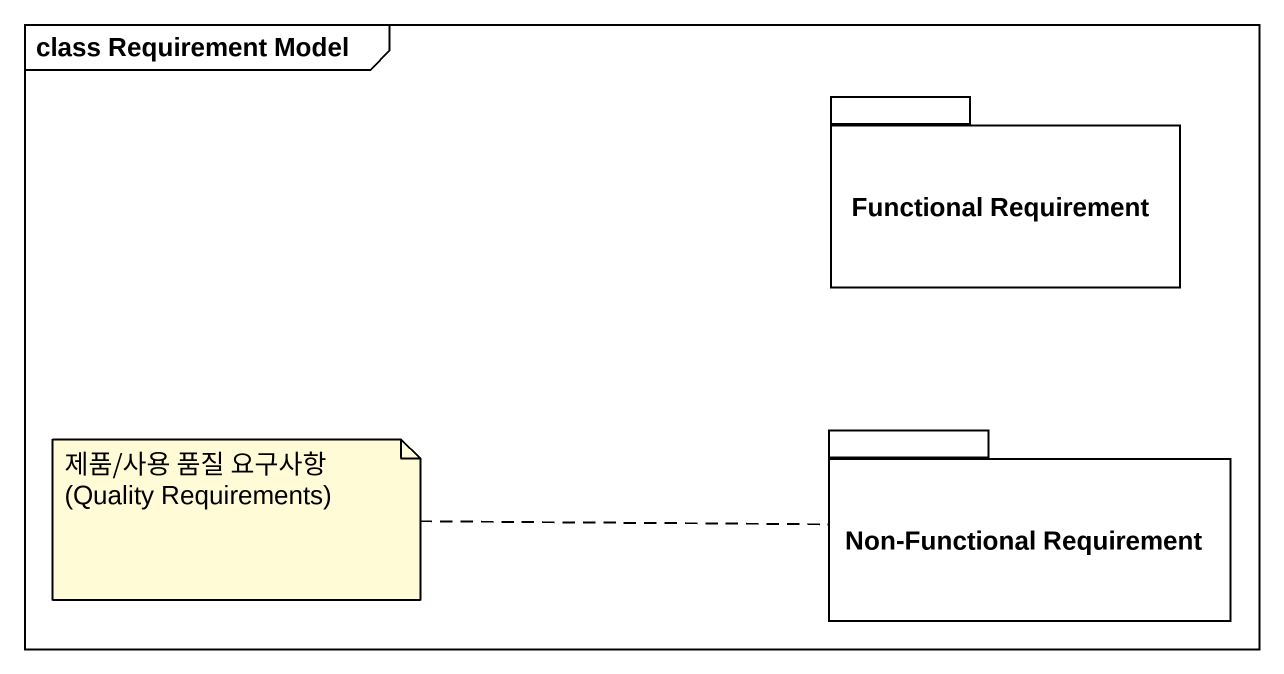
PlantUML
@startuml
mainframe class Requirement Model
package "Functional Requirement" as Functional_Requirement {
}
package "Non-Functional Requirement" as Non_Functional_Requirement {
}
note left of Non_Functional_Requirement
  제품/사용 품질 요구사항
  (Quality Requirements)
end note
@enduml
